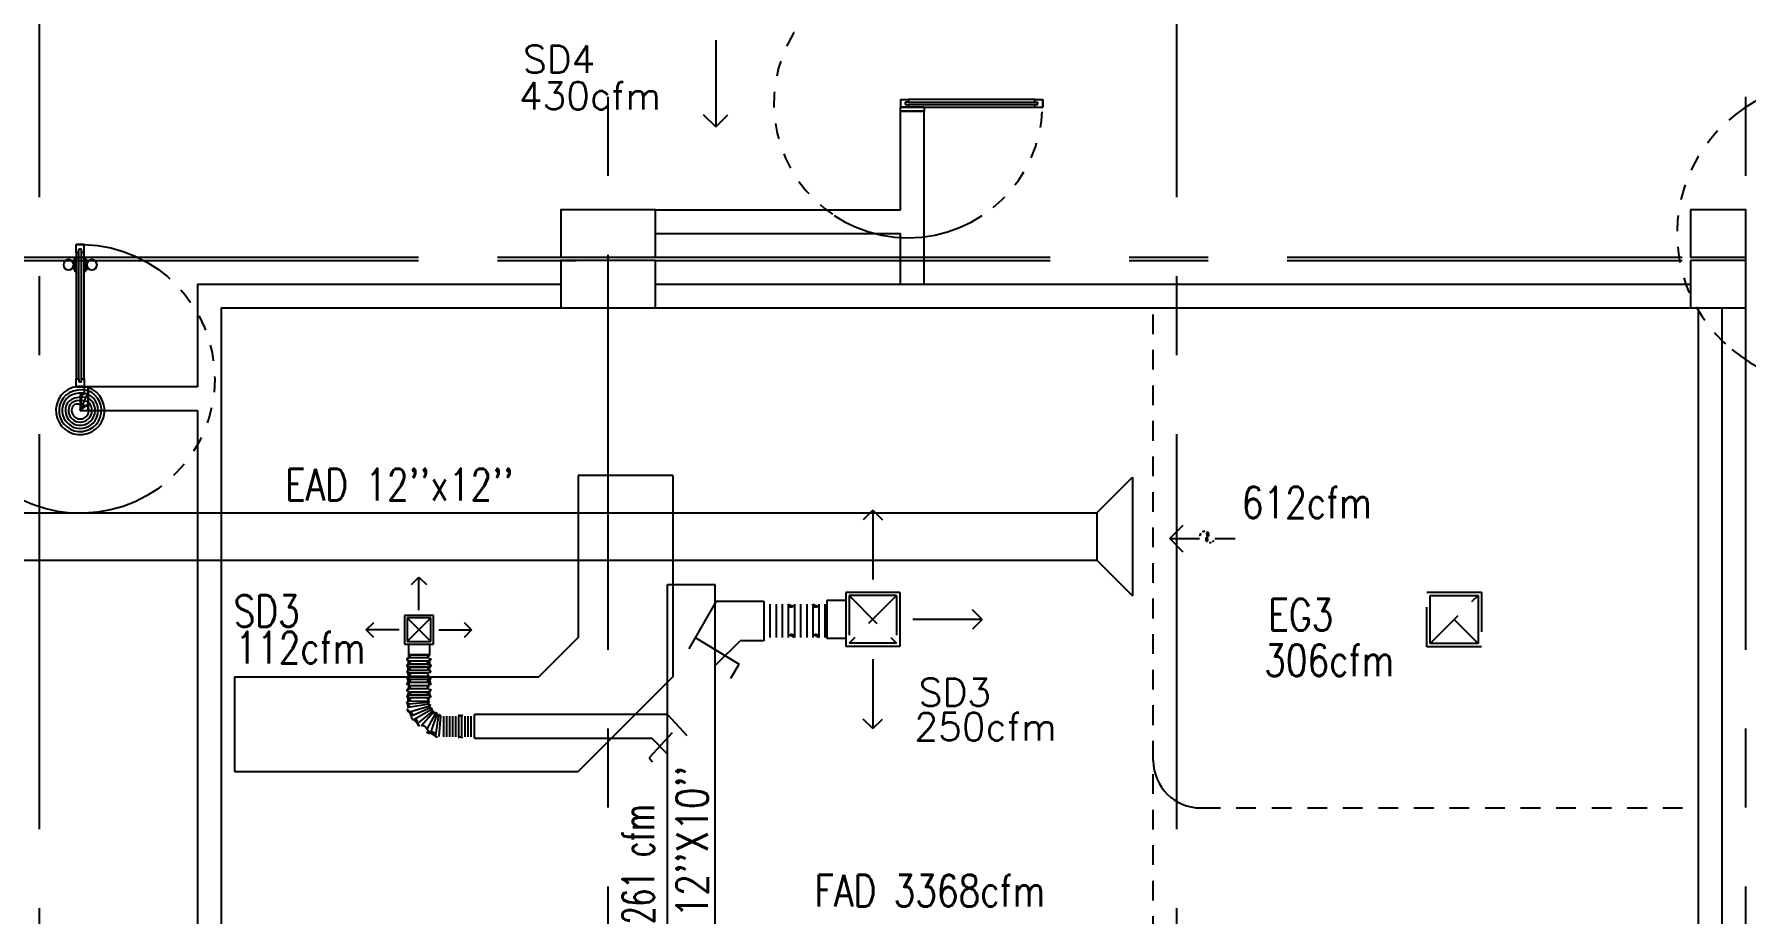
# Model space of a CAD drawing. Extents: x 417866029 to 417866302, y 43498040 to 43498122.
# Drawn here: x 417866061.9 to 417866072.73, y 43498070.15 to 43498075.72 of the extents above; entities that cross this region are included whole.
import ezdxf

# ---------------------------------------------------------------- set-up
doc = ezdxf.new("R2010")
doc.units = 0
doc.header["$MEASUREMENT"] = 0
for name, pattern in [('CENTERX2', [4, 2.5, -0.5, 0.5, -0.5]), ('HIDDEN', [0.375, 0.25, -0.125]), ('HIDDEN2', [0.1875, 0.125, -0.0625])]:
    doc.linetypes.add(name, pattern=pattern)
for name, color, linetype in [('AXES', 11, 'CENTERX2'), ('COL', 7, 'CONTINUOUS'), ('COUNTER', 9, 'CONTINUOUS'), ('CRT-HIDE', 7, 'HIDDEN2'), ('DOOR', 9, 'CONTINUOUS'), ('DUCT', 6, 'CONTINUOUS'), ('EXDUCT', 10, 'CONTINUOUS'), ('HAT', 11, 'CONTINUOUS'), ('M-AC-FLEX', 7, 'CONTINUOUS'), ('M-EGU.', 2, 'CONTINUOUS'), ('M-TEXT', 2, 'CONTINUOUS'), ('WALL', 9, 'CONTINUOUS')]:
    doc.layers.add(name, color=color, linetype=linetype)
doc.styles.add('ROMANS', font='ROMANS.shx', dxfattribs={"width": 0.6})

# ---------------------------------------------------------------- blocks, each defined once
blk = doc.blocks.new('A$C272A55A0')
at = {"layer": 'DOOR', "color": 0, "linetype": 'ByBlock'}
for p, q in [((0, 900), (0, 1050)), ((50, 1050), (0, 1050)), ((50, 950), (50, 1050)), ((1750, 950), (1750, 1050)), ((1750, 1050), (1800, 1050)), ((1800, 1050), (1800, 900)), ((0, 900), (25, 900)), ((25, 950), (50, 950)), ((25, 900), (25, 950)), ((75, 900), (25, 900)), ((25, 850), (25, 900)), ((58, 870), (42, 870)), ((42, 870), (42, 850)), ((58, 850), (58, 870)), ((75, 900), (75, 850)), ((1725, 900), (1775, 900)), ((1725, 900), (1725, 850)), ((1742, 870), (1758, 870)), ((1742, 850), (1742, 870)), ((1775, 950), (1750, 950)), ((1758, 870), (1758, 850)), ((1775, 900), (1775, 950)), ((1800, 900), (1775, 900)), ((1775, 850), (1775, 900)), ((42, 850), (25, 850)), ((75, 850), (58, 850)), ((1725, 850), (1742, 850)), ((1758, 850), (1775, 850)), ((1718, 160), (1709, 160)), ((1709, 95), (1709, 160)), ((1725, 173), (1718, 173)), ((1718, 173), (1718, 83)), ((1718, 95), (1718, 160)), ((1775, 173), (1782, 173)), ((1782, 173), (1782, 83)), ((1782, 160), (1791, 160)), ((1782, 95), (1782, 160)), ((1791, 95), (1791, 160)), ((25, 50), (42, 50)), ((25, 50), (25, 0)), ((25, 0), (75, 0)), ((75, 0), (25, 0)), ((42, 50), (42, 30)), ((42, 30), (58, 30)), ((58, 50), (75, 50)), ((58, 50), (58, 30)), ((75, 50), (75, 0)), ((1718, 95), (1709, 95)), ((1725, 83), (1718, 83)), ((1742, 50), (1725, 50)), ((1725, 50), (1725, 0)), ((1775, 0), (1725, 0)), ((1725, 0), (1775, 0)), ((1742, 50), (1742, 30)), ((1758, 30), (1742, 30)), ((1775, 50), (1758, 50)), ((1758, 50), (1758, 30)), ((1775, 83), (1782, 83)), ((1775, 50), (1775, 0)), ((1782, 95), (1791, 95))]:
    blk.add_line(p, q, dxfattribs=at)
at = {"layer": 'DOOR', "color": 9, "linetype": 'ByBlock'}
for p, q in [((50, 1050), (0, 1010)), ((50, 1050), (0, 937)), ((50, 1050), (37, 950)), ((1750, 1050), (1800, 1010)), ((1750, 1050), (1800, 937)), ((1750, 1050), (1763, 950))]:
    blk.add_line(p, q, dxfattribs=at)
at = {"layer": 'DOOR', "linetype": 'ByBlock'}
for p, q in [((25, 850), (25, 50)), ((42, 850), (42, 50)), ((58, 850), (58, 50)), ((75, 50), (75, 850)), ((1725, 50), (1725, 850)), ((1742, 850), (1742, 50)), ((1758, 850), (1758, 50)), ((1775, 850), (1775, 50))]:
    blk.add_line(p, q, dxfattribs=at)
at = {"layer": 'DOOR', "color": 0, "linetype": 'ByBlock'}
for centre in [(1676, 128), (1824, 128)]:
    blk.add_circle(centre, 32.4, dxfattribs=at)
at = {"layer": 'DOOR', "color": 9, "linetype": 'ByBlock'}
for centre, radius, start, end in [((50, 1050), 54.4, 203.2074, 270), ((50, 1050), 74.4, 227.7764, 270), ((50, 1050), 34.4, 180, 270), ((50, 1050), 14.4, 180, 270), ((1750, 1050), 14.4, 270, 0), ((1750, 1050), 34.4, 270, 0), ((1750, 1050), 54.4, 270, 336.7926), ((1750, 1050), 74.4, 270, 312.2236), ((50, 1050), 94.4, 238.0182, 270), ((50, 1050), 114, 244.0838, 257.3774), ((50, 1050), 134, 248.1598, 259.28), ((50, 1050), 154, 251.1053, 256.2858), ((1750, 1050), 94.4, 270, 301.9818), ((1750, 1050), 114, 282.6226, 295.9162), ((1750, 1050), 134, 280.72, 291.8402), ((1750, 1050), 154, 283.7142, 288.8947)]:
    blk.add_arc(centre, radius, start, end, dxfattribs=at)
at = {"layer": 'DOOR', "linetype": 'HIDDEN', "ltscale": 0.5}
for centre, start, end in [((50, 851), 268.3174, 3.2965), ((1750, 851), 176.7035, 271.6826)]:
    blk.add_arc(centre, 851, start, end, dxfattribs=at)
at = {"layer": 'WALL', "linetype": 'ByBlock'}
blk.add_line((1800, 900), (1800, 1050), dxfattribs=at)
blk = doc.blocks.new('fe-door')
at = {"layer": 'DOOR', "color": 0, "linetype": 'ByBlock'}
for p, q in [((-900, 1775), (-900, 1725)), ((-900, 1725), (-900, 1775)), ((-850, 1775), (-900, 1775)), ((-870, 1758), (-870, 1742)), ((-850, 1758), (-870, 1758)), ((-850, 1742), (-870, 1742)), ((-850, 1775), (-850, 1758)), ((-850, 1742), (-850, 1725)), ((-818, 1775), (-818, 1782)), ((-728, 1782), (-818, 1782)), ((-805, 1782), (-805, 1791)), ((-805, 1791), (-740, 1791)), ((-805, 1782), (-740, 1782)), ((-740, 1782), (-740, 1791)), ((-728, 1775), (-728, 1782)), ((-50, 1758), (-50, 1775)), ((-50, 1775), (0, 1775)), ((-30, 1758), (-50, 1758)), ((-50, 1725), (-50, 1742)), ((-50, 1742), (-30, 1742)), ((-30, 1742), (-30, 1758)), ((150, 1800), (0, 1800)), ((0, 1800), (0, 1775)), ((0, 1725), (0, 1775)), ((0, 1775), (150, 1775)), ((150, 1775), (150, 1800)), ((-850, 1725), (-900, 1725)), ((-818, 1725), (-818, 1718)), ((-728, 1718), (-818, 1718)), ((-805, 1718), (-805, 1709)), ((-805, 1718), (-740, 1718)), ((-805, 1709), (-740, 1709)), ((-740, 1718), (-740, 1709)), ((-728, 1725), (-728, 1718)), ((0, 1725), (-50, 1725)), ((0, 75), (0, 25)), ((0, 75), (50, 75)), ((0, 0), (0, 25)), ((0, 25), (50, 25)), ((150, 25), (0, 25)), ((0, 0), (150, 0)), ((30, 58), (30, 42)), ((50, 58), (30, 58)), ((30, 42), (50, 42)), ((50, 75), (50, 58)), ((50, 42), (50, 25)), ((150, 25), (150, 0)), ((850, 58), (850, 75)), ((850, 75), (900, 75)), ((850, 58), (870, 58)), ((850, 25), (850, 42)), ((850, 42), (870, 42)), ((850, 25), (900, 25)), ((870, 42), (870, 58)), ((900, 25), (900, 75)), ((900, 75), (900, 25))]:
    blk.add_line(p, q, dxfattribs=at)
at = {"layer": 'DOOR', "linetype": 'ByBlock'}
for p, q in [((-50, 1775), (-850, 1775)), ((-50, 1758), (-850, 1758)), ((-50, 1742), (-850, 1742)), ((-850, 1725), (-50, 1725)), ((850, 75), (50, 75)), ((50, 58), (850, 58)), ((50, 42), (850, 42)), ((50, 25), (850, 25))]:
    blk.add_line(p, q, dxfattribs=at)
at = {"layer": 'DOOR', "color": 0, "linetype": 'ByBlock'}
for centre in [(-773, 1824), (-773, 1676)]:
    blk.add_circle(centre, 32.4, dxfattribs=at)
at = {"layer": 'DOOR', "linetype": 'HIDDEN', "ltscale": 0.5}
for centre, start, end in [((-49, 1750), 178.3174, 273.2965), ((49, 50), 358.3174, 93.2965)]:
    blk.add_arc(centre, 851, start, end, dxfattribs=at)
at = {"layer": 'WALL'}
for p, q in [((0, 1800), (150, 1800)), ((0, 0), (150, 0))]:
    blk.add_line(p, q, dxfattribs=at)
at = {"layer": 'WALL', "linetype": 'ByBlock'}
blk.add_line((0, 1800), (150, 1800), dxfattribs=at)
blk = doc.blocks.new('DOOR-10')
at = {"layer": 'DOOR', "color": 0, "linetype": 'ByBlock'}
for p, q in [((-26, 1100), (-76, 1100)), ((-76, 1100), (-26, 1100)), ((-76, 1050), (-76, 1100)), ((-26, 1050), (-26, 1100)), ((-83, 1005), (-92, 1005)), ((-92, 1005), (-92, 940)), ((-76, 1018), (-83, 1018)), ((-83, 928), (-83, 1018)), ((-83, 1005), (-83, 940)), ((-59, 1050), (-76, 1050)), ((-43, 1070), (-59, 1070)), ((-59, 1050), (-59, 1070)), ((-43, 1050), (-43, 1070)), ((-26, 1050), (-43, 1050)), ((-26, 1018), (-18, 1018)), ((-18, 928), (-18, 1018)), ((-18, 1005), (-9, 1005)), ((-18, 1005), (-18, 940)), ((-9, 1005), (-9, 940)), ((-83, 940), (-92, 940)), ((-76, 928), (-83, 928)), ((-26, 928), (-18, 928)), ((-18, 940), (-9, 940)), ((-1001, 0), (-1001, 150)), ((-1001, 150), (-976, 150)), ((-1001, 150), (-1001, 0)), ((-976, 150), (-976, 100)), ((-76, 200), (-59, 200)), ((-76, 150), (-76, 200)), ((-76, 150), (-26, 150)), ((-59, 200), (-59, 180)), ((-59, 180), (-43, 180)), ((-43, 200), (-26, 200)), ((-43, 180), (-43, 200)), ((-26, 200), (-26, 150)), ((-1, 150), (-26, 150)), ((-26, 150), (-26, 100)), ((-951, 0), (-1001, 0)), ((-976, 100), (-951, 100)), ((-951, 100), (-951, 0)), ((-51, 100), (-51, 0)), ((-26, 100), (-51, 100)), ((-51, 0), (-1, 0))]:
    blk.add_line(p, q, dxfattribs=at)
at = {"layer": 'DOOR', "linetype": 'ByBlock'}
for p, q in [((-76, 1050), (-76, 200)), ((-59, 200), (-59, 1050)), ((-43, 200), (-43, 1050)), ((-26, 200), (-26, 1050))]:
    blk.add_line(p, q, dxfattribs=at)
at = {"layer": 'DOOR', "color": 9, "linetype": 'ByBlock'}
for p, q in [((-951, 0), (-1001, 114)), ((-51, 0), (-1, 114)), ((-1, 0), (-1, 150)), ((-951, 0), (-1001, 40)), ((-951, 0), (-964, 100)), ((-51, 0), (-37, 100)), ((-51, 0), (-1, 40))]:
    blk.add_line(p, q, dxfattribs=at)
at = {"layer": 'DOOR', "color": 0, "linetype": 'ByBlock'}
for centre in [(-124, 973), (23, 973)]:
    blk.add_circle(centre, 32.4, dxfattribs=at)
at = {"layer": 'DOOR', "linetype": 'HIDDEN', "ltscale": 0.5}
blk.add_arc((-23, 149), 952, 93.1482, 179.9482, dxfattribs=at)
at = {"layer": 'DOOR', "color": 9, "linetype": 'ByBlock'}
for centre, radius, start, end in [((-951, 0), 154, 103.7142, 108.8947), ((-951, 0), 134, 100.72, 111.8402), ((-51, 0), 134, 68.1598, 79.28), ((-51, 0), 114, 64.0838, 77.3774), ((-51, 0), 154, 71.1053, 76.2858), ((-951, 0), 94.4, 90, 121.9818), ((-951, 0), 74.4, 90, 132.2236), ((-951, 0), 54.4, 90, 156.7926), ((-951, 0), 34.4, 90, 180), ((-951, 0), 14.4, 90, 180), ((-51, 0), 94.4, 58.0182, 90), ((-51, 0), 74.4, 47.7764, 90), ((-51, 0), 54.4, 23.2074, 90), ((-51, 0), 34.4, 0, 90), ((-51, 0), 14.4, 0, 90)]:
    blk.add_arc(centre, radius, start, end, dxfattribs=at)
blk = doc.blocks.new('C5')
at = {"layer": 'HAT', "linetype": 'ByBlock'}
h = blk.add_hatch(dxfattribs=at)
h.set_pattern_fill('ANSI31', color=256, scale=300, style=0)
h.set_pattern_definition([(45, (-223356.182, -51411.005), (-26.516504, 26.516504), [])])
h.paths.add_polyline_path([(300, 300), (0, 300), (0, 0), (300, 0)])
h.paths.add_polyline_path([(600, 300), (300, 300), (300, 0), (600, 0)])
at = {"layer": 'COL'}
blk.add_lwpolyline([(600, 300), (0, 300), (0, 0), (600, 0)], close=True, dxfattribs=at)
blk = doc.blocks.new('C7')
at = {"layer": 'HAT'}
h = blk.add_hatch(dxfattribs=at)
h.set_pattern_fill('ANSI31', color=256, scale=300, style=0)
h.set_pattern_definition([(45, (-248876.182, -51411.005), (-26.5165043, 26.5165043), [])])
h.paths.add_polyline_path([(350, 300), (250, 300), (0, 300), (0, 0), (350, 0)])
at = {"layer": 'COL'}
blk.add_lwpolyline([(0, 300), (0, 0), (350, 0), (350, 300)], close=True, dxfattribs=at)

msp = doc.modelspace()

# ---------------------------------------------------------------- linework, layer by layer
at = {"layer": 'AXES'}
for p, q in [((417866065.534, 43498039.822), (417866065.534, 43498118.3)), ((417866072.734, 43498039.822), (417866072.734, 43498117.959)), ((417866061.934, 43498046.686), (417866061.934, 43498105.506)), ((417866069.134, 43498046.686), (417866069.134, 43498105.506)), ((417866029.832, 43498074.306), (417866098.574, 43498074.306)), ((417866029.832, 43498074.286), (417866098.574, 43498074.286))]:
    msp.add_line(p, q, dxfattribs=at)
at = {"layer": 'COL'}
msp.add_lwpolyline([(417866065.834, 43498074.606), (417866065.234, 43498074.606), (417866065.234, 43498074.306), (417866065.834, 43498074.306)], close=True, dxfattribs=at)
at = {"layer": 'COUNTER', "linetype": 'ByBlock'}
for p, q in [((417866065.343, 43498072.925), (417866065.343, 43498071.899)), ((417866065.943, 43498072.925), (417866065.343, 43498072.925)), ((417866065.943, 43498072.925), (417866065.943, 43498071.65)), ((417866065.343, 43498071.899), (417866065.094, 43498071.65)), ((417866063.168, 43498071.65), (417866065.094, 43498071.65)), ((417866063.168, 43498071.65), (417866063.168, 43498071.05)), ((417866065.943, 43498071.65), (417866065.343, 43498071.05)), ((417866063.168, 43498071.05), (417866065.343, 43498071.05))]:
    msp.add_line(p, q, dxfattribs=at)
at = {"layer": 'CRT-HIDE'}
for p, q in [((417866068.984, 43498071.12), (417866068.984, 43498073.986)), ((417866068.984, 43498067.534), (417866068.984, 43498071.12)), ((417866069.284, 43498070.82), (417866072.434, 43498070.82))]:
    msp.add_line(p, q, dxfattribs=at)
msp.add_arc((417866069.284, 43498071.12), 0.3, 180, 270, dxfattribs=at)
at = {"layer": 'DUCT', "linetype": 'ByBlock'}
for p, q in [((417866065.91, 43498069.505), (417866065.91, 43498072.235)), ((417866065.91, 43498072.235), (417866066.21, 43498072.235)), ((417866066.21, 43498069.505), (417866066.21, 43498072.235)), ((417866066.218, 43498072.129), (417866066.044, 43498071.827)), ((417866066.218, 43498072.129), (417866066.518, 43498072.129)), ((417866066.518, 43498072.129), (417866066.518, 43498071.879)), ((417866066.085, 43498071.899), (417866066.362, 43498071.731)), ((417866066.218, 43498071.729), (417866066.368, 43498071.879)), ((417866066.518, 43498071.879), (417866066.368, 43498071.879)), ((417866066.31, 43498071.641), (417866066.362, 43498071.731)), ((417866065.91, 43498071.411), (417866064.687, 43498071.411)), ((417866064.687, 43498071.261), (417866064.687, 43498071.411)), ((417866065.91, 43498071.411), (417866066.032, 43498071.279)), ((417866064.687, 43498071.261), (417866065.81, 43498071.261)), ((417866065.938, 43498071.296), (417866065.792, 43498071.138)), ((417866065.91, 43498071.161), (417866065.81, 43498071.261)), ((417866065.792, 43498071.138), (417866065.815, 43498071.112)), ((417866065.792, 43498071.138), (417866065.792, 43498071.138))]:
    msp.add_line(p, q, dxfattribs=at)
at = {"layer": 'EXDUCT', "linetype": 'ByBlock'}
for p, q in [((417866068.626, 43498072.689), (417866068.852, 43498072.915)), ((417866068.852, 43498072.915), (417866068.852, 43498072.163)), ((417866061.589, 43498072.689), (417866068.626, 43498072.689)), ((417866068.626, 43498072.689), (417866068.626, 43498072.389)), ((417866061.589, 43498072.389), (417866068.626, 43498072.389)), ((417866068.626, 43498072.389), (417866068.852, 43498072.163))]:
    msp.add_line(p, q, dxfattribs=at)
at = {"layer": 'M-AC-FLEX', "color": 11}
for p, q in [((417866066.557, 43498072.111), (417866066.557, 43498071.9)), ((417866066.596, 43498072.111), (417866066.596, 43498071.9)), ((417866066.635, 43498072.111), (417866066.635, 43498071.9)), ((417866066.673, 43498072.111), (417866066.673, 43498071.9)), ((417866066.673, 43498072.111), (417866066.673, 43498071.9)), ((417866066.712, 43498072.111), (417866066.712, 43498071.9)), ((417866066.712, 43498072.111), (417866066.712, 43498071.9)), ((417866066.751, 43498072.111), (417866066.751, 43498071.9)), ((417866066.751, 43498072.111), (417866066.751, 43498071.9)), ((417866066.79, 43498072.111), (417866066.79, 43498071.9)), ((417866066.79, 43498072.111), (417866066.79, 43498071.9)), ((417866066.828, 43498072.111), (417866066.828, 43498071.9)), ((417866066.828, 43498072.111), (417866066.828, 43498071.9)), ((417866066.867, 43498072.111), (417866066.867, 43498071.9)), ((417866066.867, 43498072.111), (417866066.867, 43498071.9)), ((417866066.905, 43498072.111), (417866066.905, 43498071.9)), ((417866064.401, 43498071.789), (417866064.27, 43498071.789)), ((417866064.401, 43498071.77), (417866064.27, 43498071.77)), ((417866064.27, 43498071.751), (417866064.401, 43498071.751)), ((417866064.401, 43498071.731), (417866064.27, 43498071.731)), ((417866064.401, 43498071.731), (417866064.27, 43498071.731)), ((417866064.27, 43498071.731), (417866064.401, 43498071.731)), ((417866064.401, 43498071.711), (417866064.27, 43498071.711)), ((417866064.27, 43498071.711), (417866064.401, 43498071.711)), ((417866064.401, 43498071.711), (417866064.27, 43498071.711)), ((417866064.27, 43498071.692), (417866064.401, 43498071.692)), ((417866064.401, 43498071.673), (417866064.27, 43498071.673)), ((417866064.401, 43498071.653), (417866064.27, 43498071.653)), ((417866064.401, 43498071.634), (417866064.27, 43498071.634)), ((417866064.401, 43498071.634), (417866064.27, 43498071.634)), ((417866064.401, 43498071.634), (417866064.27, 43498071.634)), ((417866064.401, 43498071.634), (417866064.27, 43498071.634)), ((417866064.401, 43498071.614), (417866064.27, 43498071.614)), ((417866064.401, 43498071.614), (417866064.27, 43498071.614)), ((417866064.401, 43498071.614), (417866064.27, 43498071.614)), ((417866064.401, 43498071.614), (417866064.27, 43498071.614)), ((417866064.401, 43498071.594), (417866064.27, 43498071.594)), ((417866064.401, 43498071.575), (417866064.27, 43498071.575)), ((417866064.27, 43498071.556), (417866064.401, 43498071.556)), ((417866064.401, 43498071.536), (417866064.27, 43498071.536)), ((417866064.27, 43498071.536), (417866064.401, 43498071.536)), ((417866064.401, 43498071.478), (417866064.267, 43498071.455)), ((417866064.401, 43498071.517), (417866064.27, 43498071.517)), ((417866064.27, 43498071.497), (417866064.395, 43498071.499)), ((417866064.397, 43498071.488), (417866064.27, 43498071.477)), ((417866064.404, 43498071.465), (417866064.276, 43498071.427)), ((417866064.408, 43498071.453), (417866064.293, 43498071.403)), ((417866064.414, 43498071.441), (417866064.306, 43498071.38)), ((417866064.421, 43498071.432), (417866064.331, 43498071.359)), ((417866064.431, 43498071.428), (417866064.351, 43498071.339)), ((417866064.44, 43498071.421), (417866064.383, 43498071.315)), ((417866064.448, 43498071.414), (417866064.408, 43498071.295)), ((417866064.459, 43498071.408), (417866064.44, 43498071.283)), ((417866064.472, 43498071.402), (417866064.462, 43498071.272)), ((417866064.491, 43498071.402), (417866064.491, 43498071.271)), ((417866064.511, 43498071.402), (417866064.511, 43498071.271)), ((417866064.53, 43498071.402), (417866064.53, 43498071.271)), ((417866064.55, 43498071.271), (417866064.55, 43498071.402)), ((417866064.569, 43498071.271), (417866064.569, 43498071.402)), ((417866064.589, 43498071.271), (417866064.589, 43498071.402)), ((417866064.589, 43498071.271), (417866064.589, 43498071.402)), ((417866064.608, 43498071.271), (417866064.608, 43498071.402)), ((417866064.608, 43498071.271), (417866064.608, 43498071.402)), ((417866064.628, 43498071.271), (417866064.628, 43498071.402)), ((417866064.647, 43498071.271), (417866064.647, 43498071.402)), ((417866064.667, 43498071.271), (417866064.667, 43498071.402))]:
    msp.add_line(p, q, dxfattribs=at)
at = {"layer": 'M-AC-FLEX'}
for points in [[(417866066.518, 43498072.111, 1), (417866066.557, 43498072.111, -1), (417866066.596, 43498072.111, 1), (417866066.635, 43498072.111, -1.018005), (417866066.673, 43498072.111)], [(417866066.79, 43498072.111, -1), (417866066.751, 43498072.111, 1.018005), (417866066.712, 43498072.111)], [(417866066.751, 43498072.111, 1), (417866066.79, 43498072.111, -1.018005), (417866066.828, 43498072.111)], [(417866066.918, 43498072.093, -0.316423), (417866066.905, 43498072.111, 1.018005), (417866066.867, 43498072.111)], [(417866066.518, 43498071.9, -1), (417866066.557, 43498071.9, 1), (417866066.596, 43498071.9, -1), (417866066.635, 43498071.9, 1.018005), (417866066.673, 43498071.9)], [(417866066.557, 43498071.9, 1), (417866066.518, 43498071.9)], [(417866066.79, 43498071.9, 1), (417866066.751, 43498071.9, -1.018005), (417866066.712, 43498071.9)], [(417866066.751, 43498071.9, -1), (417866066.79, 43498071.9, 1.018005), (417866066.828, 43498071.9)], [(417866066.918, 43498071.919, 0.316423), (417866066.905, 43498071.9, -1.018005), (417866066.867, 43498071.9)], [(417866064.27, 43498071.751, -1), (417866064.27, 43498071.731, 1), (417866064.27, 43498071.711)], [(417866064.27, 43498071.789, -0.998256), (417866064.27, 43498071.77, 1.018005), (417866064.27, 43498071.751)], [(417866064.27, 43498071.731, 1), (417866064.27, 43498071.751)], [(417866064.401, 43498071.789, 0.998256), (417866064.401, 43498071.77, -0.008922), (417866064.402, 43498071.77)], [(417866064.401, 43498071.751, 1), (417866064.401, 43498071.731, -1), (417866064.401, 43498071.711)], [(417866064.401, 43498071.751, 0.999838), (417866064.401, 43498071.77)], [(417866064.401, 43498071.751, -0.004461), (417866064.401, 43498071.751)], [(417866064.27, 43498071.711, -1), (417866064.27, 43498071.731)], [(417866064.27, 43498071.731, 1), (417866064.27, 43498071.711)], [(417866064.27, 43498071.692, 1), (417866064.27, 43498071.711, -1), (417866064.27, 43498071.731)], [(417866064.27, 43498071.731, 1), (417866064.27, 43498071.711)], [(417866064.27, 43498071.711, -1), (417866064.27, 43498071.731)], [(417866064.27, 43498071.614, 1), (417866064.27, 43498071.634, -1), (417866064.27, 43498071.653, 1), (417866064.27, 43498071.673, -1.018005), (417866064.27, 43498071.692)], [(417866064.27, 43498071.614, 1), (417866064.27, 43498071.634, -0.67797), (417866064.264, 43498071.65, -0.67797)], [(417866064.27, 43498071.634, -1), (417866064.27, 43498071.614, 1), (417866064.27, 43498071.594, -1), (417866064.27, 43498071.575, 1.018005), (417866064.27, 43498071.556)], [(417866064.27, 43498071.634, -1), (417866064.27, 43498071.614, 0.67797), (417866064.264, 43498071.597, 0.67797)], [(417866064.27, 43498071.614, 1), (417866064.27, 43498071.634, -0.204245), (417866064.263, 43498071.637, -0.204245)], [(417866064.263, 43498071.637, 0.204245), (417866064.27, 43498071.634)], [(417866064.27, 43498071.614, 1), (417866064.27, 43498071.634, -0.204245), (417866064.263, 43498071.637, -0.204245)], [(417866064.263, 43498071.637, 0.204245), (417866064.27, 43498071.634)], [(417866064.27, 43498071.634, -1), (417866064.27, 43498071.614, 0.204245), (417866064.263, 43498071.611, 0.204245)], [(417866064.27, 43498071.634, -1), (417866064.27, 43498071.614, 0.204245), (417866064.263, 43498071.611, 0.204245)], [(417866064.27, 43498071.711, -1), (417866064.27, 43498071.692)], [(417866064.401, 43498071.692, -1), (417866064.401, 43498071.711, 1), (417866064.401, 43498071.731)], [(417866064.401, 43498071.614, -1), (417866064.401, 43498071.634, 1), (417866064.401, 43498071.653, -1), (417866064.401, 43498071.673, 0.008922), (417866064.402, 43498071.673, 0.008922)], [(417866064.401, 43498071.614, -1), (417866064.401, 43498071.634, 0.67797), (417866064.408, 43498071.65, 0.67797)], [(417866064.401, 43498071.614, -1), (417866064.401, 43498071.634, 0.204245), (417866064.408, 43498071.637, 0.204245)], [(417866064.401, 43498071.614, -1), (417866064.401, 43498071.634, 0.204245), (417866064.408, 43498071.637, 0.204245)], [(417866064.401, 43498071.634, 1), (417866064.401, 43498071.614, -1), (417866064.401, 43498071.594, 1), (417866064.401, 43498071.575, -0.008922), (417866064.402, 43498071.575, -0.008922)], [(417866064.401, 43498071.634, 1), (417866064.401, 43498071.614, -0.204245), (417866064.408, 43498071.611, -0.204245)], [(417866064.401, 43498071.634, 1), (417866064.401, 43498071.614, -0.204245), (417866064.408, 43498071.611, -0.204245)], [(417866064.401, 43498071.634, 1), (417866064.401, 43498071.614, -0.67797), (417866064.408, 43498071.597, -0.67797)], [(417866064.401, 43498071.711, 1), (417866064.401, 43498071.731)], [(417866064.401, 43498071.731, -1), (417866064.401, 43498071.711)], [(417866064.401, 43498071.692, 0.004461), (417866064.401, 43498071.692)], [(417866064.401, 43498071.692, -0.999838), (417866064.401, 43498071.673)], [(417866064.408, 43498071.637, -0.204245), (417866064.401, 43498071.634)], [(417866064.408, 43498071.637, -0.204245), (417866064.401, 43498071.634)], [(417866064.27, 43498071.556, -1), (417866064.27, 43498071.536, 1), (417866064.27, 43498071.517)], [(417866064.27, 43498071.497, 1), (417866064.27, 43498071.517, -1), (417866064.27, 43498071.536)], [(417866064.27, 43498071.536, 1), (417866064.27, 43498071.517)], [(417866064.27, 43498071.517, -1), (417866064.27, 43498071.536)], [(417866064.263, 43498071.611, -0.204245), (417866064.27, 43498071.614)], [(417866064.263, 43498071.611, -0.204245), (417866064.27, 43498071.614)], [(417866064.27, 43498071.536, 1), (417866064.27, 43498071.556)], [(417866064.401, 43498071.556, 1), (417866064.401, 43498071.536, -1), (417866064.401, 43498071.517)], [(417866064.395, 43498071.499, -0.736653), (417866064.401, 43498071.517, 1), (417866064.401, 43498071.536)], [(417866064.408, 43498071.611, 0.204245), (417866064.401, 43498071.614)], [(417866064.408, 43498071.611, 0.204245), (417866064.401, 43498071.614)], [(417866064.401, 43498071.556, 0.999838), (417866064.401, 43498071.575)], [(417866064.401, 43498071.556, -0.004461), (417866064.401, 43498071.556)], [(417866064.401, 43498071.536, -1), (417866064.401, 43498071.517)], [(417866064.27, 43498071.517, -1), (417866064.27, 43498071.497, 1), (417866064.27, 43498071.477)], [(417866064.267, 43498071.455, 0.575939), (417866064.27, 43498071.477, -1), (417866064.27, 43498071.497)], [(417866064.276, 43498071.427, -0.665042), (417866064.267, 43498071.455)], [(417866064.27, 43498071.517, -0.606794), (417866064.278, 43498071.501, -0.606794)], [(417866064.276, 43498071.427, -0.652763), (417866064.293, 43498071.403, 0.764077), (417866064.306, 43498071.38, -0.428567), (417866064.331, 43498071.359, 0.696093), (417866064.351, 43498071.339)], [(417866064.401, 43498071.517, 0.606794), (417866064.393, 43498071.501, 0.606794)], [(417866064.405, 43498071.466, 0.78893), (417866064.401, 43498071.478, -1.030272), (417866064.397, 43498071.488)], [(417866064.397, 43498071.488, 0.635837), (417866064.395, 43498071.499, 0.724161)], [(417866064.414, 43498071.441, 0.850272), (417866064.411, 43498071.454, -1.072461), (417866064.405, 43498071.466)], [(417866064.431, 43498071.429, 0.698197), (417866064.421, 43498071.432, -1.180405), (417866064.414, 43498071.441)], [(417866064.448, 43498071.414, 1.125229), (417866064.44, 43498071.421, -1.12511), (417866064.431, 43498071.429, -0.893954)], [(417866064.408, 43498071.295, -0.604437), (417866064.383, 43498071.315, 0.497993), (417866064.351, 43498071.339)], [(417866064.472, 43498071.401, 0.879519), (417866064.459, 43498071.408, -1.034976), (417866064.448, 43498071.414)], [(417866064.491, 43498071.402, -0.987495), (417866064.472, 43498071.401, -0.606794)], [(417866064.491, 43498071.402, -1), (417866064.511, 43498071.402)], [(417866064.53, 43498071.402, -1), (417866064.511, 43498071.402, 1), (417866064.491, 43498071.402)], [(417866064.511, 43498071.402, 1), (417866064.53, 43498071.402)], [(417866064.608, 43498071.402, -1), (417866064.589, 43498071.402, 1), (417866064.569, 43498071.402, -1), (417866064.55, 43498071.402, 1.018005), (417866064.53, 43498071.402)], [(417866064.608, 43498071.402, -1), (417866064.589, 43498071.402, 0.204245), (417866064.586, 43498071.409, 0.204245)], [(417866064.586, 43498071.409, -0.204245), (417866064.589, 43498071.402)], [(417866064.589, 43498071.402, 1), (417866064.608, 43498071.402, -1), (417866064.628, 43498071.402, 1), (417866064.647, 43498071.402, -1.018005), (417866064.667, 43498071.402)], [(417866064.589, 43498071.402, 1), (417866064.608, 43498071.402, -0.204245), (417866064.611, 43498071.409, -0.204245)], [(417866064.611, 43498071.409, 0.204245), (417866064.608, 43498071.402)], [(417866064.687, 43498071.401, -0.998256), (417866064.667, 43498071.402, 1.018005), (417866064.648, 43498071.402)], [(417866064.408, 43498071.295, -0.562442), (417866064.44, 43498071.283, 0.803591), (417866064.462, 43498071.272)], [(417866064.462, 43498071.272, -0.661578), (417866064.491, 43498071.271, 1), (417866064.511, 43498071.271)], [(417866064.53, 43498071.271, 1), (417866064.511, 43498071.271, -1), (417866064.491, 43498071.271)], [(417866064.53, 43498071.27, -0.004461), (417866064.53, 43498071.271)], [(417866064.53, 43498071.271, 0.999838), (417866064.55, 43498071.27)], [(417866064.608, 43498071.271, 1), (417866064.589, 43498071.271, -1), (417866064.569, 43498071.271, 1), (417866064.55, 43498071.271, -0.008922), (417866064.55, 43498071.27, -0.008922)], [(417866064.608, 43498071.271, 1), (417866064.589, 43498071.271, -0.204245), (417866064.586, 43498071.264, -0.204245)], [(417866064.586, 43498071.264, 0.204245), (417866064.589, 43498071.271)], [(417866064.589, 43498071.271, -1), (417866064.608, 43498071.271, 0.204245), (417866064.611, 43498071.264, 0.204245)], [(417866064.589, 43498071.271, -1), (417866064.608, 43498071.271, 1), (417866064.628, 43498071.271, -1), (417866064.647, 43498071.271, 0.008922), (417866064.647, 43498071.27, 0.008922)], [(417866064.611, 43498071.264, -0.204245), (417866064.608, 43498071.271)], [(417866064.667, 43498071.271, -0.999838), (417866064.647, 43498071.27)], [(417866064.648, 43498071.271, 0.999838), (417866064.667, 43498071.27)], [(417866064.687, 43498071.271, 0.997534), (417866064.667, 43498071.271, -0.008922), (417866064.667, 43498071.27)]]:
    msp.add_lwpolyline(points, format="xyb", dxfattribs=at)
for centre, start, end in [((417866066.693, 43498072.111), 180, 331.5686), ((417866066.693, 43498072.111), 208.4314, 0), ((417866066.848, 43498072.111), 180, 331.5686), ((417866066.848, 43498072.111), 208.4314, 0), ((417866066.693, 43498071.9), 28.4314, 180.0178), ((417866066.693, 43498071.9), 28.4314, 180.0178), ((417866066.693, 43498071.9), 359.9822, 151.5686), ((417866066.693, 43498071.9), 359.9822, 151.5686), ((417866066.848, 43498071.9), 28.4314, 180.0178), ((417866066.848, 43498071.9), 28.4314, 180.0178), ((417866066.848, 43498071.9), 359.9822, 151.5686), ((417866066.848, 43498071.9), 359.9822, 151.5686)]:
    msp.add_arc(centre, 0.0195, start, end, dxfattribs=at)
at = {"layer": 'M-EGU.'}
for p, q in [((417866066.214, 43498075.681), (417866066.214, 43498075.132)), ((417866066.214, 43498075.132), (417866066.138, 43498075.208)), ((417866066.214, 43498075.132), (417866066.291, 43498075.208)), ((417866067.209, 43498072.705), (417866067.148, 43498072.644)), ((417866067.209, 43498072.705), (417866067.209, 43498072.266)), ((417866067.209, 43498072.705), (417866067.27, 43498072.644)), ((417866069.089, 43498072.525), (417866069.174, 43498072.61)), ((417866069.089, 43498072.525), (417866069.277, 43498072.525)), ((417866069.174, 43498072.44), (417866069.089, 43498072.525)), ((417866069.373, 43498072.525), (417866069.503, 43498072.525)), ((417866064.289, 43498072.234), (417866064.336, 43498072.281)), ((417866064.336, 43498072.281), (417866064.383, 43498072.234)), ((417866064.336, 43498072.073), (417866064.336, 43498072.281)), ((417866067.379, 43498072.184), (417866067.038, 43498072.184)), ((417866067.038, 43498072.184), (417866067.038, 43498071.843)), ((417866067.379, 43498072.184), (417866067.379, 43498071.843)), ((417866066.918, 43498072.133), (417866066.918, 43498071.893)), ((417866067.038, 43498072.133), (417866066.918, 43498072.133)), ((417866067.9, 43498072.013), (417866067.839, 43498072.075)), ((417866070.736, 43498071.861), (417866070.736, 43498072.166)), ((417866070.736, 43498072.166), (417866071.041, 43498072.166)), ((417866071.041, 43498072.166), (417866071.041, 43498071.861)), ((417866064.002, 43498071.948), (417866064.05, 43498071.995)), ((417866064.244, 43498072.039), (417866064.244, 43498071.856)), ((417866064.427, 43498072.039), (417866064.244, 43498072.039)), ((417866064.427, 43498071.856), (417866064.427, 43498072.039)), ((417866064.622, 43498071.995), (417866064.669, 43498071.948)), ((417866067.9, 43498072.013), (417866067.461, 43498072.013)), ((417866067.9, 43498072.013), (417866067.839, 43498071.952)), ((417866064.21, 43498071.948), (417866064.002, 43498071.948)), ((417866064.05, 43498071.9), (417866064.002, 43498071.948)), ((417866064.244, 43498071.856), (417866064.427, 43498071.856)), ((417866064.269, 43498071.856), (417866064.269, 43498071.789)), ((417866064.402, 43498071.856), (417866064.402, 43498071.789)), ((417866064.462, 43498071.948), (417866064.669, 43498071.948)), ((417866064.669, 43498071.948), (417866064.622, 43498071.9)), ((417866067.038, 43498071.893), (417866066.918, 43498071.893)), ((417866071.041, 43498071.861), (417866070.736, 43498071.861)), ((417866064.269, 43498071.789), (417866064.402, 43498071.789)), ((417866067.379, 43498071.843), (417866067.038, 43498071.843)), ((417866067.209, 43498071.761), (417866067.209, 43498071.322)), ((417866067.209, 43498071.322), (417866067.148, 43498071.383)), ((417866067.209, 43498071.322), (417866067.27, 43498071.383))]:
    msp.add_line(p, q, dxfattribs=at)
at = {"layer": 'M-EGU.', "linetype": 'HIDDEN'}
for p, q in [((417866070.716, 43498071.841), (417866070.716, 43498072.186)), ((417866070.716, 43498072.186), (417866071.061, 43498072.186)), ((417866071.061, 43498072.186), (417866071.061, 43498071.841)), ((417866067.359, 43498072.164), (417866067.058, 43498071.863)), ((417866067.058, 43498072.164), (417866067.359, 43498071.863)), ((417866067.359, 43498072.164), (417866067.058, 43498072.164)), ((417866067.058, 43498072.164), (417866067.058, 43498071.863)), ((417866067.359, 43498072.164), (417866067.359, 43498071.863)), ((417866070.736, 43498071.861), (417866071.041, 43498072.166)), ((417866064.261, 43498072.023), (417866064.261, 43498071.873)), ((417866064.261, 43498071.873), (417866064.411, 43498072.023)), ((417866064.261, 43498072.023), (417866064.411, 43498071.873)), ((417866064.411, 43498072.023), (417866064.261, 43498072.023)), ((417866064.411, 43498071.873), (417866064.411, 43498072.023)), ((417866071.041, 43498071.861), (417866070.888, 43498072.013)), ((417866064.261, 43498071.873), (417866064.411, 43498071.873)), ((417866067.359, 43498071.863), (417866067.058, 43498071.863)), ((417866071.061, 43498071.841), (417866070.716, 43498071.841))]:
    msp.add_line(p, q, dxfattribs=at)
at = {"layer": 'M-EGU.'}
for centre, radius, start, end in [((417866069.319, 43498072.533), 0.0422, 146.0679, 189.9416), ((417866069.316, 43498072.535), 0.0386, 100.0907, 146.0679), ((417866069.313, 43498072.552), 0.0207, 309.0979, 100.0907), ((417866069.339, 43498072.52), 0.0213, 129.0979, 274.6013), ((417866069.338, 43498072.531), 0.0327, 274.6011, 310.2111), ((417866069.33, 43498072.54), 0.0451, 310.2111, 340.3796)]:
    msp.add_arc(centre, radius, start, end, dxfattribs=at)
at = {"layer": 'WALL'}
for p, q in [((417866067.534, 43498075.231), (417866067.384, 43498075.231)), ((417866067.384, 43498074.606), (417866067.384, 43498075.231)), ((417866067.534, 43498074.136), (417866067.534, 43498075.231)), ((417866065.834, 43498074.606), (417866067.384, 43498074.606)), ((417866065.834, 43498074.456), (417866067.384, 43498074.456)), ((417866067.384, 43498074.136), (417866067.384, 43498074.456)), ((417866062.934, 43498074.136), (417866065.234, 43498074.136)), ((417866062.934, 43498074.136), (417866062.934, 43498073.486)), ((417866065.834, 43498074.136), (417866072.384, 43498074.136)), ((417866063.084, 43498073.986), (417866063.084, 43498067.116)), ((417866063.084, 43498073.986), (417866072.384, 43498073.986)), ((417866072.434, 43498068.636), (417866072.434, 43498073.986)), ((417866072.584, 43498068.636), (417866072.584, 43498073.986)), ((417866062.242, 43498073.486), (417866062.242, 43498073.336)), ((417866062.934, 43498073.486), (417866062.242, 43498073.486)), ((417866062.242, 43498073.336), (417866062.934, 43498073.336)), ((417866062.934, 43498073.336), (417866062.934, 43498066.966))]:
    msp.add_line(p, q, dxfattribs=at)

# ---------------------------------------------------------------- block references
at = {"layer": 'DOOR', "color": 0, "linetype": 'ByBlock', "ltscale": 0.3, "xscale": 0.0009999871253967285, "yscale": 0.001000002026557922, "zscale": 0.001}
msp.add_blockref('fe-door', (417866067.384, 43498075.231), dxfattribs=at)
at = {"layer": 'DOOR', "color": 0, "linetype": 'ByBlock', "ltscale": 0.3, "xscale": 0.0009999871253967285, "yscale": 0.001000002026557922, "zscale": 0.001, "rotation": 180}
msp.add_blockref('DOOR-10', (417866073.228, 43498074.606), dxfattribs=at)
at = {"layer": 'DOOR', "color": 0, "linetype": 'ByBlock', "xscale": -0.0009999871253967285, "yscale": 0.001000002026557922, "zscale": 0.001, "rotation": 180}
msp.add_blockref('A$C272A55A0', (417866060.442, 43498074.387), dxfattribs=at)
at = {"layer": 'HAT', "xscale": 0.0009999871253967285, "yscale": 0.001000002026557922, "zscale": 0.001}
for name, p in [('C7', (417866072.384, 43498074.306)), ('C5', (417866065.234, 43498073.986)), ('C7', (417866072.384, 43498073.986))]:
    msp.add_blockref(name, p, dxfattribs=at)

# ---------------------------------------------------------------- texts
at = {"layer": 'M-TEXT', "style": 'ROMANS'}
for s, p in [('SD4', (417866064.994, 43498075.473)), ('430cfm', (417866064.968, 43498075.241)), ('SD3', (417866067.499, 43498071.465)), ('250cfm', (417866067.472, 43498071.247))]:
    msp.add_text(s, height=0.175, dxfattribs=at).set_placement(p)
at = {"layer": 'M-TEXT', "style": 'ROMANS', "width": 0.8}
for s, p in [("EAD 12''x12''", (417866063.489, 43498072.767)), ('612cfm', (417866069.544, 43498072.654)), ('SD3', (417866063.163, 43498071.967)), ('EG3', (417866069.712, 43498071.943)), ('112cfm', (417866063.174, 43498071.735)), ('306cfm', (417866069.686, 43498071.655)), ('FAD 3368cfm', (417866066.84, 43498070.196))]:
    msp.add_text(s, height=0.2, dxfattribs=at).set_placement(p)
at = {"layer": 'M-TEXT', "style": 'ROMANS'}
for s, width, p in [("12''X10''", 0.8, (417866066.165, 43498070.127)), ('FAD 261 cfm', 0.65, (417866065.824, 43498069.678))]:
    msp.add_text(s, height=0.2, rotation=90, dxfattribs=dict(at, width=width)).set_placement(p)

doc.saveas('drawing.dxf')
